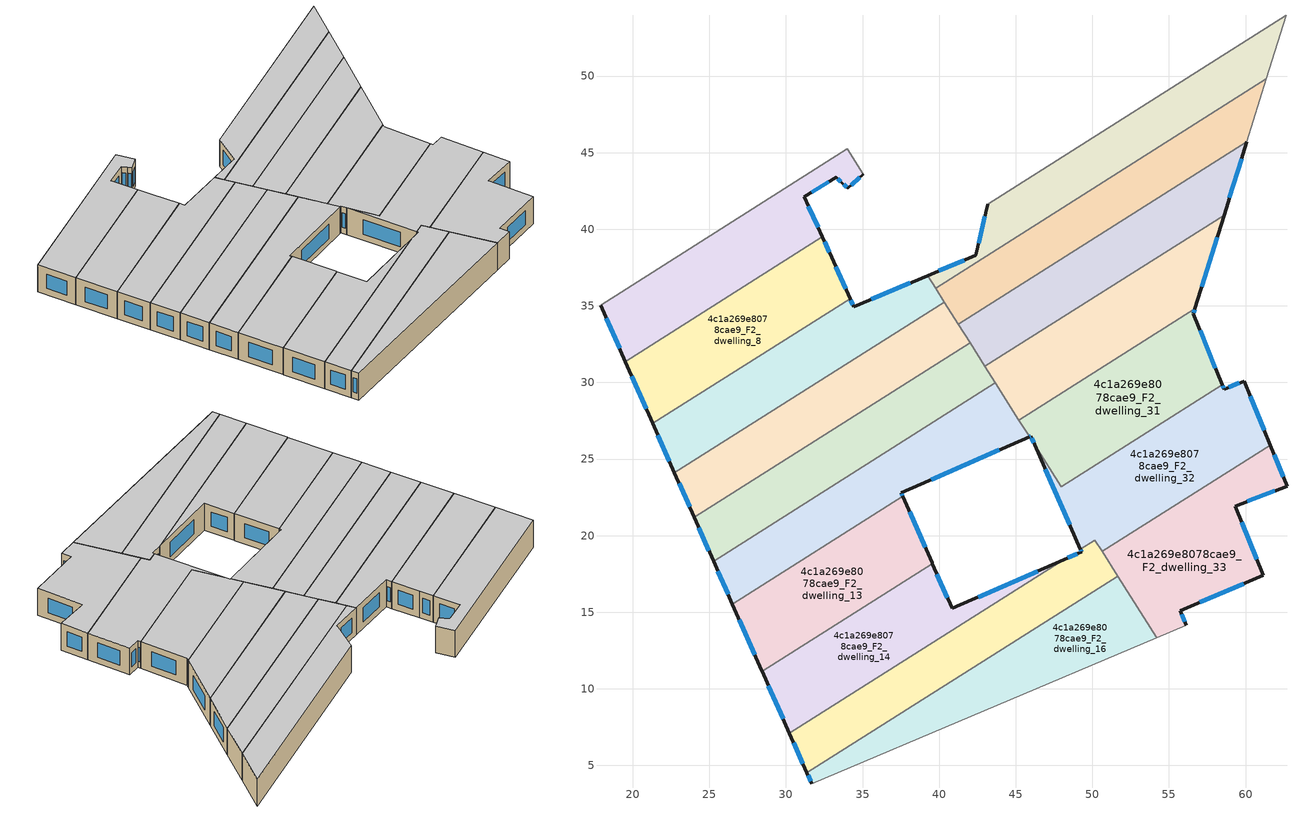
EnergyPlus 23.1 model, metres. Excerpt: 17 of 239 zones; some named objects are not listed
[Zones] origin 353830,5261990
4c1a269e8078cae9_F2_dwelling_10
 floor to 4c1a269e8078cae9_F1_dwelling_10 (EU_floor_Construction): 40.34,35.25 42.03,32.58 24.01,21.19 22.72,24.11 z6
 wall outside (EU_wall_Construction): 22.72,24.11 24.01,21.19 z6:9
 wall to 4c1a269e8078cae9_F2_dwelling_11 (EU_wall_Construction): 24.01,21.19 42.03,32.58 z6:9
 wall to 4c1a269e8078cae9_F2_dwelling_9 (EU_wall_Construction): 40.34,35.25 22.72,24.11 z6:9
 wall to 4c1a269e8078cae9_F2_dwelling_28 (EU_wall_Construction): 41.25,33.81 40.34,35.25 z6:9
 wall to 4c1a269e8078cae9_F2_dwelling_29 (EU_wall_Construction): 42.03,32.58 41.25,33.81 z6:9
 window (EU_Window_Construction): 23.03,23.42 23.71,21.87 z6.7:8.3
 ceiling to 4c1a269e8078cae9_F3_dwelling_10 (EU_floor_Construction): 42.03,32.58 40.34,35.25 22.72,24.11 24.01,21.19 z9
4c1a269e8078cae9_F2_dwelling_11
 floor to 4c1a269e8078cae9_F1_dwelling_11 (EU_floor_Construction): 42.03,32.58 43.67,29.97 25.27,18.33 24.01,21.19 z6
 wall outside (EU_wall_Construction): 24.01,21.19 25.27,18.33 z6:9
 wall to 4c1a269e8078cae9_F2_dwelling_12 (EU_wall_Construction): 25.27,18.33 43.67,29.97 z6:9
 wall to 4c1a269e8078cae9_F2_dwelling_29 (EU_wall_Construction): 42.99,31.05 42.03,32.58 z6:9
 wall to 4c1a269e8078cae9_F2_dwelling_30 (EU_wall_Construction): 43.67,29.97 42.99,31.05 z6:9
 window (EU_Window_Construction): 24.31,20.52 24.98,19 z6.7:8.3
 ceiling to 4c1a269e8078cae9_F3_dwelling_11 (EU_floor_Construction): 43.67,29.97 42.03,32.58 24.01,21.19 25.27,18.33 z9
4c1a269e8078cae9_F2_dwelling_12
 floor to 4c1a269e8078cae9_F1_dwelling_12 (EU_floor_Construction): 43.67,29.97 45.9,26.46 37.53,22.8 37.63,22.57 26.51,15.53 25.27,18.33 z6
 wall outside (EU_wall_Construction): 37.63,22.57 37.53,22.8 45.9,26.46 / 25.27,18.33 26.51,15.53 z6:9
 wall to 4c1a269e8078cae9_F2_dwelling_13 (EU_wall_Construction): 26.51,15.53 37.63,22.57 z6:9
 wall to 4c1a269e8078cae9_F2_dwelling_30 (EU_wall_Construction): 45.21,27.55 43.67,29.97 z6:9
 wall to 4c1a269e8078cae9_F2_dwelling_31 (EU_wall_Construction): 45.9,26.46 45.21,27.55 z6:9
 window (EU_Window_Construction): 39.49,23.66 43.93,25.6 / 37.61,22.62 37.55,22.75 / 25.56,17.67 26.22,16.19 z6.7:8.3
 ceiling to 4c1a269e8078cae9_F3_dwelling_12 (EU_floor_Construction): 37.63,22.57 37.53,22.8 45.9,26.46 43.67,29.97 25.27,18.33 26.51,15.53 z9
4c1a269e8078cae9_F2_dwelling_13
 floor to 4c1a269e8078cae9_F1_dwelling_13 (EU_floor_Construction): 37.63,22.57 39.54,18.22 39.56,18.18 28.44,11.15 28.42,11.19 26.51,15.53 z6
 wall outside (EU_wall_Construction): 26.51,15.53 28.42,11.19 28.44,11.15 / 39.56,18.18 39.54,18.22 37.63,22.57 z6:9
 wall to 4c1a269e8078cae9_F2_dwelling_14 (EU_wall_Construction): 28.44,11.15 39.56,18.18 z6:9
 window (EU_Window_Construction): 26.96,14.51 27.97,12.21 / 39.09,19.24 38.08,21.55 z6.7:8.3
 ceiling to 4c1a269e8078cae9_F3_dwelling_13 (EU_floor_Construction): 39.56,18.18 39.54,18.22 37.63,22.57 26.51,15.53 28.42,11.19 28.44,11.15 z9
4c1a269e8078cae9_F2_dwelling_14
 floor to 4c1a269e8078cae9_F1_dwelling_14 (EU_floor_Construction): 48.14,18.43 30.23,7.1 28.44,11.15 39.56,18.18 40.84,15.25 z6
 wall outside (EU_wall_Construction): 28.44,11.15 30.23,7.1 / 48.14,18.43 40.84,15.25 39.56,18.18 z6:9
 wall to 4c1a269e8078cae9_F2_dwelling_15 (EU_wall_Construction): 30.23,7.1 48.14,18.43 z6:9
 window (EU_Window_Construction): 28.86,10.2 29.81,8.05 / 40.54,15.93 39.86,17.49 / 46.42,17.68 42.56,15.99 z6.7:8.3
 ceiling to 4c1a269e8078cae9_F3_dwelling_14 (EU_floor_Construction): 40.84,15.25 39.56,18.18 28.44,11.15 30.23,7.1 48.14,18.43 z9
4c1a269e8078cae9_F2_dwelling_15
 floor to 4c1a269e8078cae9_F1_dwelling_15 (EU_floor_Construction): 50.17,19.71 51.66,17.35 31.37,4.51 30.23,7.1 48.14,18.43 49.3,18.94 49.22,19.12 z6
 wall outside (EU_wall_Construction): 49.22,19.12 49.3,18.94 48.14,18.43 / 30.23,7.1 31.37,4.51 z6:9
 wall to 4c1a269e8078cae9_F2_dwelling_32 (EU_wall_Construction): 50.63,18.97 50.17,19.71 49.22,19.12 z6:9
 wall to 4c1a269e8078cae9_F2_dwelling_16 (EU_wall_Construction): 31.37,4.51 51.66,17.35 z6:9
 wall to 4c1a269e8078cae9_F2_dwelling_33 (EU_wall_Construction): 51.66,17.35 50.64,18.97 z6:9
 window (EU_Window_Construction): 49.24,19.07 49.28,18.98 / 30.5,6.49 31.1,5.12 / 49.03,18.82 48.41,18.55 z6.7:8.3
 ceiling to 4c1a269e8078cae9_F3_dwelling_15 (EU_floor_Construction): 51.66,17.35 50.17,19.71 49.22,19.12 49.3,18.94 48.14,18.43 30.23,7.1 31.37,4.51 z9
4c1a269e8078cae9_F2_dwelling_16
 floor to 4c1a269e8078cae9_F1_dwelling_16 (EU_floor_Construction): 51.66,17.35 54.21,13.33 31.68,3.81 31.37,4.51 z6
 wall outside (EU_wall_Construction): 31.37,4.51 31.68,3.81 z6:9
 wall adiabatic (EU_wall_Construction): 31.68,3.81 54.21,13.33 z6:9
 wall to 4c1a269e8078cae9_F2_dwelling_33 (EU_wall_Construction): 54.21,13.33 51.66,17.35 z6:9
 window (EU_Window_Construction): 31.44,4.35 31.61,3.97 z6.7:8.3
 ceiling to 4c1a269e8078cae9_F3_dwelling_16 (EU_floor_Construction): 54.21,13.33 51.66,17.35 31.37,4.51 31.68,3.81 z9
4c1a269e8078cae9_F2_dwelling_27
 floor to 4c1a269e8078cae9_F1_dwelling_27 (EU_floor_Construction): 62.66,53.97 61.37,49.82 39.76,36.16 39.25,36.98 42.39,38.3 43.16,41.63 z6
 wall outside (EU_wall_Construction): 43.16,41.63 42.39,38.3 39.25,36.98 z6:9
 wall to 4c1a269e8078cae9_F2_dwelling_26 (EU_wall_Construction): 62.66,53.97 43.16,41.63 z6:9
 wall adiabatic (EU_wall_Construction): 61.37,49.82 62.66,53.97 z6:9
 wall to 4c1a269e8078cae9_F2_dwelling_28 (EU_wall_Construction): 39.76,36.16 61.37,49.82 z6:9
 wall to 4c1a269e8078cae9_F2_dwelling_9 (EU_wall_Construction): 39.25,36.98 39.76,36.16 z6:9
 window (EU_Window_Construction): 41.65,37.99 39.98,37.29 / 42.98,40.85 42.57,39.09 z6.7:8.3
 ceiling to 4c1a269e8078cae9_F3_dwelling_27 (EU_floor_Construction): 61.37,49.82 62.66,53.97 43.16,41.63 42.39,38.3 39.25,36.98 39.76,36.16 z9
4c1a269e8078cae9_F2_dwelling_28
 floor to 4c1a269e8078cae9_F1_dwelling_28 (EU_floor_Construction): 61.37,49.82 60.09,45.73 41.25,33.81 39.76,36.16 z6
 wall to 4c1a269e8078cae9_F2_dwelling_29 (EU_wall_Construction): 41.25,33.81 60.09,45.73 z6:9
 wall adiabatic (EU_wall_Construction): 60.09,45.73 61.37,49.82 z6:9
 wall to 4c1a269e8078cae9_F2_dwelling_9 (EU_wall_Construction): 39.76,36.16 40.34,35.25 z6:9
 ceiling to 4c1a269e8078cae9_F3_dwelling_28 (EU_floor_Construction): 60.09,45.73 61.37,49.82 39.76,36.16 41.25,33.81 z9
4c1a269e8078cae9_F2_dwelling_29
 floor to 4c1a269e8078cae9_F1_dwelling_29 (EU_floor_Construction): 60.09,45.73 58.6,40.92 42.99,31.05 41.25,33.81 z6
 wall outside (EU_wall_Construction): 58.6,40.92 60.09,45.73 z6:9
 wall to 4c1a269e8078cae9_F2_dwelling_30 (EU_wall_Construction): 42.99,31.05 58.6,40.92 z6:9
 window (EU_Window_Construction): 58.95,42.05 59.74,44.6 z6.7:8.3
 ceiling to 4c1a269e8078cae9_F3_dwelling_29 (EU_floor_Construction): 58.6,40.92 60.09,45.73 41.25,33.81 42.99,31.05 z9
4c1a269e8078cae9_F2_dwelling_30
 floor to 4c1a269e8078cae9_F1_dwelling_30 (EU_floor_Construction): 58.6,40.92 56.7,34.82 45.21,27.55 42.99,31.05 z6
 wall outside (EU_wall_Construction): 56.7,34.82 58.6,40.92 z6:9
 wall to 4c1a269e8078cae9_F2_dwelling_31 (EU_wall_Construction): 45.21,27.55 56.7,34.82 z6:9
 window (EU_Window_Construction): 57.15,36.25 58.16,39.49 z6.7:8.3
 ceiling to 4c1a269e8078cae9_F3_dwelling_30 (EU_floor_Construction): 56.7,34.82 58.6,40.92 42.99,31.05 45.21,27.55 z9
4c1a269e8078cae9_F2_dwelling_31
 floor to 4c1a269e8078cae9_F1_dwelling_31 (EU_floor_Construction): 56.7,34.82 56.6,34.49 58.48,29.85 47.96,23.2 46.23,25.94 45.98,26.49 45.9,26.46 45.21,27.55 z6
 wall outside (EU_wall_Construction): 58.48,29.85 56.6,34.49 56.7,34.82 / 45.9,26.46 45.98,26.49 46.23,25.94 z6:9
 wall to 4c1a269e8078cae9_F2_dwelling_32 (EU_wall_Construction): 46.23,25.94 47.96,23.2 58.48,29.85 z6:9
 window (EU_Window_Construction): 56.62,34.57 56.68,34.74 / 58.04,30.94 57.04,33.4 / 46.04,26.36 46.17,26.07 / 45.92,26.46 45.97,26.48 z6.7:8.3
 ceiling to 4c1a269e8078cae9_F3_dwelling_31 (EU_floor_Construction): 58.48,29.85 56.6,34.49 56.7,34.82 45.21,27.55 45.9,26.46 45.98,26.49 46.23,25.94 47.96,23.2 z9
4c1a269e8078cae9_F2_dwelling_32
 floor to 4c1a269e8078cae9_F1_dwelling_32 (EU_floor_Construction): 59.9,30.09 61.61,25.92 50.64,18.97 50.17,19.71 49.22,19.12 46.23,25.94 47.96,23.2 58.48,29.85 58.6,29.56 z6
 wall outside (EU_wall_Construction): 61.61,25.92 59.9,30.09 58.6,29.56 58.48,29.85 / 46.23,25.94 49.22,19.12 z6:9
 wall to 4c1a269e8078cae9_F2_dwelling_33 (EU_wall_Construction): 50.64,18.97 61.61,25.92 z6:9
 window (EU_Window_Construction): 59.6,29.97 58.91,29.68 / 61.21,26.9 60.3,29.11 / 46.93,24.34 48.52,20.72 / 58.57,29.63 58.51,29.78 z6.7:8.3
 ceiling to 4c1a269e8078cae9_F3_dwelling_32 (EU_floor_Construction): 61.61,25.92 59.9,30.09 58.6,29.56 58.48,29.85 47.96,23.2 46.23,25.94 49.22,19.12 50.17,19.71 50.64,18.97 z9
4c1a269e8078cae9_F2_dwelling_33
 floor to 4c1a269e8078cae9_F1_dwelling_33 (EU_floor_Construction): 61.61,25.92 62.71,23.22 59.32,21.93 61.16,17.41 55.74,15.11 56.13,14.14 54.21,13.33 50.64,18.97 z6
 wall outside (EU_wall_Construction): 56.13,14.14 55.74,15.11 61.16,17.41 59.32,21.93 62.71,23.22 61.61,25.92 z6:9
 wall adiabatic (EU_wall_Construction): 54.21,13.33 56.13,14.14 z6:9
 window (EU_Window_Construction): 57.01,15.65 59.89,16.87 / 56.04,14.37 55.83,14.88 / 62.45,23.85 61.87,25.28 / 60.11,22.24 61.91,22.92 / 60.73,18.47 59.75,20.87 z6.7:8.3
 ceiling to 4c1a269e8078cae9_F3_dwelling_33 (EU_floor_Construction): 61.16,17.41 59.32,21.93 62.71,23.22 61.61,25.92 50.64,18.97 54.21,13.33 56.13,14.14 55.74,15.11 z9
4c1a269e8078cae9_F2_dwelling_7
 floor to 4c1a269e8078cae9_F1_dwelling_7 (EU_floor_Construction): 34.01,45.25 35.06,43.6 34.04,42.67 33.68,43.01 33.29,43.39 31.19,42.13 32.38,39.5 19.52,31.36 17.89,35.05 z6
 wall outside (EU_wall_Construction): 32.38,39.5 31.19,42.13 33.29,43.39 33.68,43.01 34.04,42.67 35.06,43.6 / 17.89,35.05 19.52,31.36 z6:9
 wall to 4c1a269e8078cae9_F2_dwelling_8 (EU_wall_Construction): 19.52,31.36 32.38,39.5 z6:9
 wall to 4c1a269e8078cae9_F2_dwelling_6 (EU_wall_Construction): 34.01,45.25 17.89,35.05 z6:9
 wall to 4c1a269e8078cae9_F2_dwelling_23 (EU_wall_Construction): 35.06,43.6 34.01,45.25 z6:9
 window (EU_Window_Construction): 34.28,42.89 34.82,43.38 / 33.77,42.93 33.95,42.75 / 33.38,43.3 33.59,43.1 / 31.68,42.43 32.79,43.09 / 32.1,40.12 31.47,41.51 / 18.28,34.18 19.14,32.23 z6.7:8.3
 ceiling to 4c1a269e8078cae9_F3_dwelling_7 (EU_floor_Construction): 32.38,39.5 31.19,42.13 33.29,43.39 33.68,43.01 34.04,42.67 35.06,43.6 34.01,45.25 17.89,35.05 19.52,31.36 z9
4c1a269e8078cae9_F2_dwelling_8
 floor to 4c1a269e8078cae9_F1_dwelling_8 (EU_floor_Construction): 32.97,38.18 34.18,35.48 21.3,27.33 19.52,31.36 32.38,39.5 z6
 wall outside (EU_wall_Construction): 34.18,35.48 32.97,38.18 32.38,39.5 / 19.52,31.36 21.3,27.33 z6:9
 wall to 4c1a269e8078cae9_F2_dwelling_9 (EU_wall_Construction): 21.3,27.33 34.18,35.48 z6:9
 window (EU_Window_Construction): 33.9,36.11 33.26,37.55 / 19.94,30.42 20.88,28.27 / 32.84,38.49 32.52,39.19 z6.7:8.3
 ceiling to 4c1a269e8078cae9_F3_dwelling_8 (EU_floor_Construction): 34.18,35.48 32.97,38.18 32.38,39.5 19.52,31.36 21.3,27.33 z9
4c1a269e8078cae9_F2_dwelling_9
 floor to 4c1a269e8078cae9_F1_dwelling_9 (EU_floor_Construction): 39.25,36.98 40.34,35.25 22.72,24.11 21.3,27.33 34.18,35.48 34.42,34.94 z6
 wall outside (EU_wall_Construction): 39.25,36.98 34.42,34.94 34.18,35.48 / 21.3,27.33 22.72,24.11 z6:9
 window (EU_Window_Construction): 38.11,36.5 35.56,35.42 / 21.64,26.57 22.39,24.86 / 34.37,35.07 34.24,35.35 z6.7:8.3
 ceiling to 4c1a269e8078cae9_F3_dwelling_9 (EU_floor_Construction): 40.34,35.25 39.25,36.98 34.42,34.94 34.18,35.48 21.3,27.33 22.72,24.11 z9
[Building]
EU S2 Campaign: North Axis=0; Terrain=City; Solar Distribution=FullExterior
[Site:Location]
Budapest.Ferenc.Liszt.Intl.AP: Latitude=47.437; Longitude=19.256; Time Zone=1; Elevation=185
[SizingPeriod:WeatherFileDays]
AnnualSizingPeriod: Begin Month=1; Begin Day of Month=1; End Month=12; End Day of Month=31; Day of Week for Start Day=Monday; Use Weather File Daylight Saving Period=No; Use Weather File Rain and Snow Indicators=No
[MATERIAL]
EU_InternalMass_Material: Roughness=MediumRough; Thickness=0.1; Conductivity=1; Density=1800; Specific Heat=900; Thermal Absorptance=0.9; Solar Absorptance=0.7; Visible Absorptance=0.7
[MATERIAL:NOMASS] Roughness=MediumRough; Thermal Absorptance=0.9; Solar Absorptance=0.7; Visible Absorptance=0.7
Name | Thermal Resistance
EU_wall_NoMass | 0.832559
EU_floor_NoMass | 0.872794
[WINDOWMATERIAL:SIMPLEGLAZINGSYSTEM]
EU_Window_SimpleGlazing: UFactor=2.79869; Solar Heat Gain Coefficient=0.75; Visible Transmittance=0.75
[CONSTRUCTION]
EU_wall_Construction: EU_wall_NoMass
EU_floor_Construction: EU_floor_NoMass
EU_Window_Construction: EU_Window_SimpleGlazing
EU_InternalMass_Construction: EU_InternalMass_Material
[ZONE] Type=1; Multiplier=1; Ceiling Height=autocalculate; Floor Area=autocalculate; Part of Total Floor Area=Yes
Name | Volume
4c1a269e8078cae9_F2_dwelling_10 | 199.494
4c1a269e8078cae9_F2_dwelling_11; 4c1a269e8078cae9_F2_dwelling_7 | 199.467
4c1a269e8078cae9_F2_dwelling_12 | 211.982
4c1a269e8078cae9_F2_dwelling_13 | 186.942
4c1a269e8078cae9_F2_dwelling_14 | 187.154
4c1a269e8078cae9_F2_dwelling_15 | 199.475
4c1a269e8078cae9_F2_dwelling_16 | 199.479
4c1a269e8078cae9_F2_dwelling_27 | 199.487
4c1a269e8078cae9_F2_dwelling_28 | 199.463
4c1a269e8078cae9_F2_dwelling_29 | 199.514
4c1a269e8078cae9_F2_dwelling_30 | 199.458
4c1a269e8078cae9_F2_dwelling_31 | 199.469
4c1a269e8078cae9_F2_dwelling_32 | 211.801
4c1a269e8078cae9_F2_dwelling_33 | 199.485
4c1a269e8078cae9_F2_dwelling_8 | 199.471
4c1a269e8078cae9_F2_dwelling_9 | 199.47
[INTERNALMASS] Construction=EU_InternalMass_Construction
Name | Zone or ZoneList | Surface Area
4c1a269e8078cae9_F2_dwelling_7_EU_InternalMass | 4c1a269e8078cae9_F2_dwelling_7 | 66.4888
4c1a269e8078cae9_F2_dwelling_8_EU_InternalMass | 4c1a269e8078cae9_F2_dwelling_8 | 66.4904
4c1a269e8078cae9_F2_dwelling_9_EU_InternalMass | 4c1a269e8078cae9_F2_dwelling_9 | 66.4901
4c1a269e8078cae9_F2_dwelling_10_EU_InternalMass | 4c1a269e8078cae9_F2_dwelling_10 | 66.498
4c1a269e8078cae9_F2_dwelling_11_EU_InternalMass | 4c1a269e8078cae9_F2_dwelling_11 | 66.4889
4c1a269e8078cae9_F2_dwelling_12_EU_InternalMass | 4c1a269e8078cae9_F2_dwelling_12 | 70.6595
4c1a269e8078cae9_F2_dwelling_13_EU_InternalMass | 4c1a269e8078cae9_F2_dwelling_13 | 62.3197
4c1a269e8078cae9_F2_dwelling_14_EU_InternalMass | 4c1a269e8078cae9_F2_dwelling_14 | 62.3785
4c1a269e8078cae9_F2_dwelling_15_EU_InternalMass | 4c1a269e8078cae9_F2_dwelling_15 | 66.4918
4c1a269e8078cae9_F2_dwelling_16_EU_InternalMass | 4c1a269e8078cae9_F2_dwelling_16 | 66.4932
4c1a269e8078cae9_F2_dwelling_27_EU_InternalMass | 4c1a269e8078cae9_F2_dwelling_27 | 66.4954
4c1a269e8078cae9_F2_dwelling_28_EU_InternalMass | 4c1a269e8078cae9_F2_dwelling_28 | 66.4875
4c1a269e8078cae9_F2_dwelling_29_EU_InternalMass | 4c1a269e8078cae9_F2_dwelling_29 | 66.5045
4c1a269e8078cae9_F2_dwelling_30_EU_InternalMass | 4c1a269e8078cae9_F2_dwelling_30 | 66.4861
4c1a269e8078cae9_F2_dwelling_31_EU_InternalMass | 4c1a269e8078cae9_F2_dwelling_31 | 66.4899
4c1a269e8078cae9_F2_dwelling_32_EU_InternalMass | 4c1a269e8078cae9_F2_dwelling_32 | 70.6003
4c1a269e8078cae9_F2_dwelling_33_EU_InternalMass | 4c1a269e8078cae9_F2_dwelling_33 | 66.495
[OTHEREQUIPMENT] Fuel Type=Electricity; Design Level Calculation Method=Watts/Area; Power per Zone Floor Area=1; Fraction Latent=0; Fraction Radiant=0; Fraction Lost=0; Carbon Dioxide Generation Rate=0; EndUse Subcategory=EU_Step8_InternalGains
Name | Zone or ZoneList or Space or SpaceList | Schedule
EU_Step8_InternalGain_4c1a269e8078cae9_F2_dwelling_7_f000 | 4c1a269e8078cae9_F2_dwelling_7 | EU_Step8_GainSchedule_4c1a269e8078cae9_F2_dwelling_7_f000
EU_Step8_InternalGain_4c1a269e8078cae9_F2_dwelling_8_f000 | 4c1a269e8078cae9_F2_dwelling_8 | EU_Step8_GainSchedule_4c1a269e8078cae9_F2_dwelling_8_f000
EU_Step8_InternalGain_4c1a269e8078cae9_F2_dwelling_9_f000 | 4c1a269e8078cae9_F2_dwelling_9 | EU_Step8_GainSchedule_4c1a269e8078cae9_F2_dwelling_9_f000
EU_Step8_InternalGain_4c1a269e8078cae9_F2_dwelling_10_f000 | 4c1a269e8078cae9_F2_dwelling_10 | EU_Step8_GainSchedule_4c1a269e8078cae9_F2_dwelling_10_f000
EU_Step8_InternalGain_4c1a269e8078cae9_F2_dwelling_11_f000 | 4c1a269e8078cae9_F2_dwelling_11 | EU_Step8_GainSchedule_4c1a269e8078cae9_F2_dwelling_11_f000
EU_Step8_InternalGain_4c1a269e8078cae9_F2_dwelling_12_f000 | 4c1a269e8078cae9_F2_dwelling_12 | EU_Step8_GainSchedule_4c1a269e8078cae9_F2_dwelling_12_f000
EU_Step8_InternalGain_4c1a269e8078cae9_F2_dwelling_13_f000 | 4c1a269e8078cae9_F2_dwelling_13 | EU_Step8_GainSchedule_4c1a269e8078cae9_F2_dwelling_13_f000
EU_Step8_InternalGain_4c1a269e8078cae9_F2_dwelling_14_f000 | 4c1a269e8078cae9_F2_dwelling_14 | EU_Step8_GainSchedule_4c1a269e8078cae9_F2_dwelling_14_f000
EU_Step8_InternalGain_4c1a269e8078cae9_F2_dwelling_15_f000 | 4c1a269e8078cae9_F2_dwelling_15 | EU_Step8_GainSchedule_4c1a269e8078cae9_F2_dwelling_15_f000
EU_Step8_InternalGain_4c1a269e8078cae9_F2_dwelling_16_f000 | 4c1a269e8078cae9_F2_dwelling_16 | EU_Step8_GainSchedule_4c1a269e8078cae9_F2_dwelling_16_f000
EU_Step8_InternalGain_4c1a269e8078cae9_F2_dwelling_27_f000 | 4c1a269e8078cae9_F2_dwelling_27 | EU_Step8_GainSchedule_4c1a269e8078cae9_F2_dwelling_27_f000
EU_Step8_InternalGain_4c1a269e8078cae9_F2_dwelling_28_f000 | 4c1a269e8078cae9_F2_dwelling_28 | EU_Step8_GainSchedule_4c1a269e8078cae9_F2_dwelling_28_f000
EU_Step8_InternalGain_4c1a269e8078cae9_F2_dwelling_29_f000 | 4c1a269e8078cae9_F2_dwelling_29 | EU_Step8_GainSchedule_4c1a269e8078cae9_F2_dwelling_29_f000
EU_Step8_InternalGain_4c1a269e8078cae9_F2_dwelling_30_f000 | 4c1a269e8078cae9_F2_dwelling_30 | EU_Step8_GainSchedule_4c1a269e8078cae9_F2_dwelling_30_f000
EU_Step8_InternalGain_4c1a269e8078cae9_F2_dwelling_31_f000 | 4c1a269e8078cae9_F2_dwelling_31 | EU_Step8_GainSchedule_4c1a269e8078cae9_F2_dwelling_31_f000
EU_Step8_InternalGain_4c1a269e8078cae9_F2_dwelling_32_f000 | 4c1a269e8078cae9_F2_dwelling_32 | EU_Step8_GainSchedule_4c1a269e8078cae9_F2_dwelling_32_f000
EU_Step8_InternalGain_4c1a269e8078cae9_F2_dwelling_33_f000 | 4c1a269e8078cae9_F2_dwelling_33 | EU_Step8_GainSchedule_4c1a269e8078cae9_F2_dwelling_33_f000
[ZONEVENTILATION:DESIGNFLOWRATE] Schedule=EU_AlwaysOn; Design Flow Rate Calculation Method=AirChanges/Hour; Air Changes per Hour=0.475469; Ventilation Type=Natural; Fan Pressure Rise=0; Fan Total Efficiency=1; Constant Term Coefficient=1; Temperature Term Coefficient=0; Velocity Term Coefficient=0; Velocity Squared Term Coefficient=0; Minimum Indoor Temperature=-100; Maximum Indoor Temperature=100; Delta Temperature=-100; Minimum Outdoor Temperature=-100; Maximum Outdoor Temperature=100; Maximum Wind Speed=40
Name | Zone or ZoneList or Space or SpaceList
EU_ConstantAir_4c1a269e8078cae9_F2_dwelling_7 | 4c1a269e8078cae9_F2_dwelling_7
EU_ConstantAir_4c1a269e8078cae9_F2_dwelling_8 | 4c1a269e8078cae9_F2_dwelling_8
EU_ConstantAir_4c1a269e8078cae9_F2_dwelling_9 | 4c1a269e8078cae9_F2_dwelling_9
EU_ConstantAir_4c1a269e8078cae9_F2_dwelling_10 | 4c1a269e8078cae9_F2_dwelling_10
EU_ConstantAir_4c1a269e8078cae9_F2_dwelling_11 | 4c1a269e8078cae9_F2_dwelling_11
EU_ConstantAir_4c1a269e8078cae9_F2_dwelling_12 | 4c1a269e8078cae9_F2_dwelling_12
EU_ConstantAir_4c1a269e8078cae9_F2_dwelling_13 | 4c1a269e8078cae9_F2_dwelling_13
EU_ConstantAir_4c1a269e8078cae9_F2_dwelling_14 | 4c1a269e8078cae9_F2_dwelling_14
EU_ConstantAir_4c1a269e8078cae9_F2_dwelling_15 | 4c1a269e8078cae9_F2_dwelling_15
EU_ConstantAir_4c1a269e8078cae9_F2_dwelling_16 | 4c1a269e8078cae9_F2_dwelling_16
EU_ConstantAir_4c1a269e8078cae9_F2_dwelling_27 | 4c1a269e8078cae9_F2_dwelling_27
EU_ConstantAir_4c1a269e8078cae9_F2_dwelling_28 | 4c1a269e8078cae9_F2_dwelling_28
EU_ConstantAir_4c1a269e8078cae9_F2_dwelling_29 | 4c1a269e8078cae9_F2_dwelling_29
EU_ConstantAir_4c1a269e8078cae9_F2_dwelling_30 | 4c1a269e8078cae9_F2_dwelling_30
EU_ConstantAir_4c1a269e8078cae9_F2_dwelling_31 | 4c1a269e8078cae9_F2_dwelling_31
EU_ConstantAir_4c1a269e8078cae9_F2_dwelling_32 | 4c1a269e8078cae9_F2_dwelling_32
EU_ConstantAir_4c1a269e8078cae9_F2_dwelling_33 | 4c1a269e8078cae9_F2_dwelling_33
[HVACTEMPLATE:ZONE:IDEALLOADSAIRSYSTEM] System Availability Schedule=EU_AlwaysOn; Maximum Heating Supply Air Temperature=50; Minimum Cooling Supply Air Temperature=13; Maximum Heating Supply Air Humidity Ratio=0.0156; Minimum Cooling Supply Air Humidity Ratio=0.0077; Heating Limit=NoLimit; Cooling Limit=NoLimit; Heating Availability Schedule=EU_AlwaysOn; Cooling Availability Schedule=EU_CoolingOff; Dehumidification Control Type=ConstantSensibleHeatRatio; Cooling Sensible Heat Ratio=0.7; Dehumidification Setpoint=60; Humidification Control Type=None; Humidification Setpoint=30; Outdoor Air Method=None; Outdoor Air Flow Rate per Person=0.00944; Outdoor Air Flow Rate per Zone Floor Area=0; Outdoor Air Flow Rate per Zone=0; Demand Controlled Ventilation Type=None; Outdoor Air Economizer Type=NoEconomizer; Heat Recovery Type=None; Sensible Heat Recovery Effectiveness=0.7; Latent Heat Recovery Effectiveness=0.65
Name | Template Thermostat
4c1a269e8078cae9_F2_dwelling_7 | EU_HeatOnly_4c1a269e8078cae9_F2_dwelling_7
4c1a269e8078cae9_F2_dwelling_8 | EU_HeatOnly_4c1a269e8078cae9_F2_dwelling_8
4c1a269e8078cae9_F2_dwelling_9 | EU_HeatOnly_4c1a269e8078cae9_F2_dwelling_9
4c1a269e8078cae9_F2_dwelling_10 | EU_HeatOnly_4c1a269e8078cae9_F2_dwelling_10
4c1a269e8078cae9_F2_dwelling_11 | EU_HeatOnly_4c1a269e8078cae9_F2_dwelling_11
4c1a269e8078cae9_F2_dwelling_12 | EU_HeatOnly_4c1a269e8078cae9_F2_dwelling_12
4c1a269e8078cae9_F2_dwelling_13 | EU_HeatOnly_4c1a269e8078cae9_F2_dwelling_13
4c1a269e8078cae9_F2_dwelling_14 | EU_HeatOnly_4c1a269e8078cae9_F2_dwelling_14
4c1a269e8078cae9_F2_dwelling_15 | EU_HeatOnly_4c1a269e8078cae9_F2_dwelling_15
4c1a269e8078cae9_F2_dwelling_16 | EU_HeatOnly_4c1a269e8078cae9_F2_dwelling_16
4c1a269e8078cae9_F2_dwelling_27 | EU_HeatOnly_4c1a269e8078cae9_F2_dwelling_27
4c1a269e8078cae9_F2_dwelling_28 | EU_HeatOnly_4c1a269e8078cae9_F2_dwelling_28
4c1a269e8078cae9_F2_dwelling_29 | EU_HeatOnly_4c1a269e8078cae9_F2_dwelling_29
4c1a269e8078cae9_F2_dwelling_30 | EU_HeatOnly_4c1a269e8078cae9_F2_dwelling_30
4c1a269e8078cae9_F2_dwelling_31 | EU_HeatOnly_4c1a269e8078cae9_F2_dwelling_31
4c1a269e8078cae9_F2_dwelling_32 | EU_HeatOnly_4c1a269e8078cae9_F2_dwelling_32
4c1a269e8078cae9_F2_dwelling_33 | EU_HeatOnly_4c1a269e8078cae9_F2_dwelling_33
[SIZING:ZONE] Zone Cooling Design Supply Air Temperature Input Method=SupplyAirTemperature; Zone Cooling Design Supply Air Temperature=13; Zone Heating Design Supply Air Temperature Input Method=SupplyAirTemperature; Zone Heating Design Supply Air Temperature=50; Zone Cooling Design Supply Air Humidity Ratio=0.008; Zone Heating Design Supply Air Humidity Ratio=0.008; Cooling Design Air Flow Method=DesignDay; Cooling Design Air Flow Rate=0; Cooling Minimum Air Flow per Zone Floor Area=0.000762; Cooling Minimum Air Flow=0; Cooling Minimum Air Flow Fraction=0.2; Heating Design Air Flow Method=DesignDay; Heating Design Air Flow Rate=0; Heating Maximum Air Flow per Zone Floor Area=0.002032; Heating Maximum Air Flow=0.141576; Heating Maximum Air Flow Fraction=0.3; Account for Dedicated Outdoor Air System=No; Dedicated Outdoor Air System Control Strategy=NeutralSupplyAir; Dedicated Outdoor Air Low Setpoint Temperature for Design=autosize; Dedicated Outdoor Air High Setpoint Temperature for Design=autosize; Zone Load Sizing Method=Sensible Load Only No Latent Load; Zone Latent Cooling Design Supply Air Humidity Ratio Input Method=HumidityRatioDifference; Zone Cooling Design Supply Air Humidity Ratio Difference=0.005; Zone Latent Heating Design Supply Air Humidity Ratio Input Method=HumidityRatioDifference; Zone Humidification Design Supply Air Humidity Ratio Difference=0.005
4c1a269e8078cae9_F2_dwelling_7; 4c1a269e8078cae9_F2_dwelling_8; 4c1a269e8078cae9_F2_dwelling_9; 4c1a269e8078cae9_F2_dwelling_10; 4c1a269e8078cae9_F2_dwelling_11; 4c1a269e8078cae9_F2_dwelling_12; 4c1a269e8078cae9_F2_dwelling_13; 4c1a269e8078cae9_F2_dwelling_14; 4c1a269e8078cae9_F2_dwelling_15; 4c1a269e8078cae9_F2_dwelling_16; 4c1a269e8078cae9_F2_dwelling_27; 4c1a269e8078cae9_F2_dwelling_28; 4c1a269e8078cae9_F2_dwelling_29; 4c1a269e8078cae9_F2_dwelling_30; 4c1a269e8078cae9_F2_dwelling_31; 4c1a269e8078cae9_F2_dwelling_32; 4c1a269e8078cae9_F2_dwelling_33
[SCHEDULE:CONSTANT]
Name | Hourly Value
EU_AlwaysOn | 1
EU_CoolingOff | 0
[SCHEDULE:FILE] Column Number=1; Rows to Skip at Top=0; Number of Hours of Data=8760; Column Separator=Comma; Interpolate to Timestep=No; Minutes per Item=60; Adjust Schedule for Daylight Savings=Yes
Name | File
EU_Step8_GainSchedule_4c1a269e8078cae9_F2_dwelling_7_f000 | ../../schedules/4c1a269e8078cae9/4c1a269e8078cae9_F2_dwelling_7_f000_gain.csv
EU_Step8_GainSchedule_4c1a269e8078cae9_F2_dwelling_8_f000 | ../../schedules/4c1a269e8078cae9/4c1a269e8078cae9_F2_dwelling_8_f000_gain.csv
EU_Step8_GainSchedule_4c1a269e8078cae9_F2_dwelling_9_f000 | ../../schedules/4c1a269e8078cae9/4c1a269e8078cae9_F2_dwelling_9_f000_gain.csv
EU_Step8_GainSchedule_4c1a269e8078cae9_F2_dwelling_10_f000 | ../../schedules/4c1a269e8078cae9/4c1a269e8078cae9_F2_dwelling_10_f000_gain.csv
EU_Step8_GainSchedule_4c1a269e8078cae9_F2_dwelling_11_f000 | ../../schedules/4c1a269e8078cae9/4c1a269e8078cae9_F2_dwelling_11_f000_gain.csv
EU_Step8_GainSchedule_4c1a269e8078cae9_F2_dwelling_12_f000 | ../../schedules/4c1a269e8078cae9/4c1a269e8078cae9_F2_dwelling_12_f000_gain.csv
EU_Step8_GainSchedule_4c1a269e8078cae9_F2_dwelling_13_f000 | ../../schedules/4c1a269e8078cae9/4c1a269e8078cae9_F2_dwelling_13_f000_gain.csv
EU_Step8_GainSchedule_4c1a269e8078cae9_F2_dwelling_14_f000 | ../../schedules/4c1a269e8078cae9/4c1a269e8078cae9_F2_dwelling_14_f000_gain.csv
EU_Step8_GainSchedule_4c1a269e8078cae9_F2_dwelling_15_f000 | ../../schedules/4c1a269e8078cae9/4c1a269e8078cae9_F2_dwelling_15_f000_gain.csv
EU_Step8_GainSchedule_4c1a269e8078cae9_F2_dwelling_16_f000 | ../../schedules/4c1a269e8078cae9/4c1a269e8078cae9_F2_dwelling_16_f000_gain.csv
EU_Step8_GainSchedule_4c1a269e8078cae9_F2_dwelling_27_f000 | ../../schedules/4c1a269e8078cae9/4c1a269e8078cae9_F2_dwelling_27_f000_gain.csv
EU_Step8_GainSchedule_4c1a269e8078cae9_F2_dwelling_28_f000 | ../../schedules/4c1a269e8078cae9/4c1a269e8078cae9_F2_dwelling_28_f000_gain.csv
EU_Step8_GainSchedule_4c1a269e8078cae9_F2_dwelling_29_f000 | ../../schedules/4c1a269e8078cae9/4c1a269e8078cae9_F2_dwelling_29_f000_gain.csv
EU_Step8_GainSchedule_4c1a269e8078cae9_F2_dwelling_30_f000 | ../../schedules/4c1a269e8078cae9/4c1a269e8078cae9_F2_dwelling_30_f000_gain.csv
EU_Step8_GainSchedule_4c1a269e8078cae9_F2_dwelling_31_f000 | ../../schedules/4c1a269e8078cae9/4c1a269e8078cae9_F2_dwelling_31_f000_gain.csv
EU_Step8_GainSchedule_4c1a269e8078cae9_F2_dwelling_32_f000 | ../../schedules/4c1a269e8078cae9/4c1a269e8078cae9_F2_dwelling_32_f000_gain.csv
EU_Step8_GainSchedule_4c1a269e8078cae9_F2_dwelling_33_f000 | ../../schedules/4c1a269e8078cae9/4c1a269e8078cae9_F2_dwelling_33_f000_gain.csv
